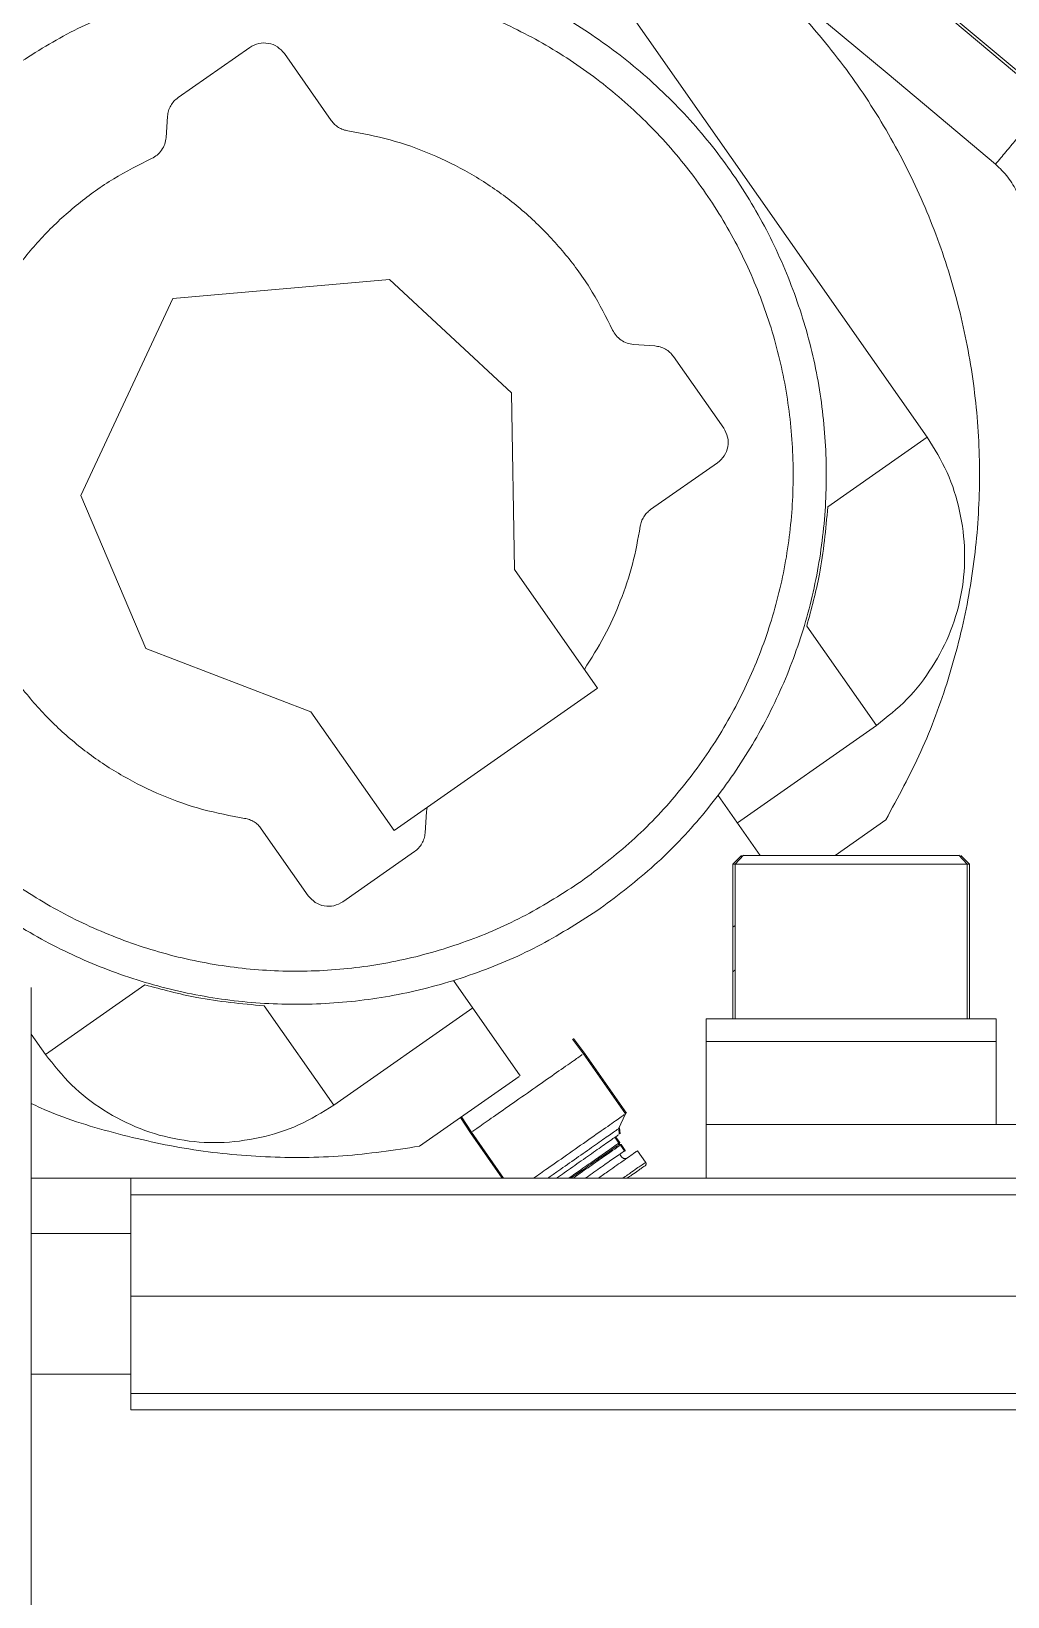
# Model space of a CAD drawing. Header units: millimetres. Extents: x 169 to 14583, y -399 to 10804.
# Drawn here: x 7089.3 to 7207.2, y 6507.2 to 6696.4 of the extents above; entities that cross this region are included whole.
import ezdxf

# ---------------------------------------------------------------- set-up
doc = ezdxf.new("R2010")
doc.units = ezdxf.units.MM
doc.header["$LTSCALE"] = 35

msp = doc.modelspace()

# ---------------------------------------------------------------- linework, layer by layer
at = {"color": 7, "linetype": 'Continuous', "lineweight": 18}
for p, q in [((7140.734, 6748.29), (7208.912, 6691.081)), ((7215.907, 6684.797), (7166.523, 6726.235)), ((7192.607, 6691.294), (7160.095, 6718.575)), ((7197.467, 6647.313), (7151.58, 6712.846)), ((7115.66, 6694.408), (7107.002, 6688.346)), ((7125.505, 6685.577), (7119.838, 6693.671)), ((7197.132, 6687.497), (7192.607, 6691.294)), ((7105.73, 6686.098), (7105.549, 6683.508)), ((7205.707, 6680.303), (7197.132, 6687.497)), ((7132.547, 6666.386), (7106.366, 6664.095)), ((7147.246, 6652.678), (7132.547, 6666.386)), ((7106.366, 6664.095), (7095.259, 6640.276)), ((7164.579, 6658.346), (7161.99, 6658.527)), ((7172.889, 6648.416), (7166.827, 6657.074)), ((7147.619, 6631.332), (7147.246, 6652.678)), ((7197.467, 6647.313), (7185.461, 6638.907)), ((7164.059, 6638.57), (7172.153, 6644.238)), ((7095.259, 6640.276), (7103.112, 6621.775)), ((7157.656, 6616.996), (7147.619, 6631.332)), ((7182.921, 6624.501), (7191.327, 6612.495)), ((7103.112, 6621.775), (7123.044, 6614.124)), ((7133.082, 6599.789), (7157.656, 6616.996)), ((7123.044, 6614.124), (7133.082, 6599.789)), ((7174.535, 6600.737), (7191.327, 6612.495)), ((7137.008, 6602.086), (7137.088, 6602.594)), ((7177.293, 6596.797), (7172.216, 6604.049)), ((7136.827, 6599.497), (7137.008, 6602.086)), ((7186.342, 6596.797), (7192.451, 6601.074)), ((7117.052, 6600.017), (7122.719, 6591.923)), ((7126.898, 6591.186), (7135.555, 6597.248)), ((7175.029, 6596.797), (7173.979, 6595.747)), ((7173.979, 6595.747), (7173.979, 6577.047)), ((7175.296, 6596.81), (7174.253, 6595.747)), ((7174.253, 6595.747), (7174.253, 6577.047)), ((7202.304, 6595.747), (7201.262, 6596.81)), ((7202.579, 6595.747), (7201.529, 6596.797)), ((7202.579, 6595.747), (7202.213, 6595.747)), ((7202.304, 6577.047), (7202.304, 6595.747)), ((7202.579, 6577.047), (7202.579, 6595.747)), ((7174.253, 6588.332), (7173.979, 6588.14)), ((7173.979, 6582.741), (7174.253, 6582.975)), ((7090.977, 6572.749), (7102.983, 6581.155)), ((7140.269, 6581.679), (7148.323, 6570.176)), ((7125.795, 6566.609), (7117.389, 6578.615)), ((7125.795, 6566.609), (7142.588, 6578.367)), ((7170.779, 6577.047), (7205.779, 6577.047)), ((7170.779, 6577.047), (7170.779, 6574.297)), ((7205.779, 6577.047), (7205.779, 6574.297)), ((7089.279, 6575.174), (7090.977, 6572.749)), ((7155.941, 6572.814), (7154.619, 6574.584)), ((7156.061, 6572.899), (7154.738, 6574.668)), ((7170.779, 6574.297), (7205.779, 6574.297)), ((7170.779, 6574.297), (7170.779, 6564.297)), ((7205.779, 6574.297), (7205.779, 6564.297)), ((7161.022, 6565.558), (7155.941, 6572.814)), ((7161.142, 6565.642), (7156.061, 6572.899)), ((7136.143, 6561.647), (7148.18, 6570.076)), ((7141.089, 6565.111), (7142.299, 6563.262)), ((7141.209, 6565.194), (7142.42, 6563.347)), ((7160.201, 6563.775), (7161.01, 6565.55)), ((7142.299, 6563.262), (7146.126, 6557.797)), ((7142.42, 6563.347), (7146.306, 6557.797)), ((7160.28, 6563.105), (7160.215, 6563.792)), ((7160.371, 6563.169), (7160.311, 6563.859)), ((7170.779, 6564.297), (7232.279, 6564.297)), ((7170.779, 6557.797), (7170.779, 6564.297)), ((7160.237, 6562.037), (7159.749, 6562.733)), ((7160.326, 6562.1), (7159.839, 6562.796)), ((7160.41, 6561.791), (7160.16, 6561.802)), ((7160.169, 6561.806), (7160.245, 6562.043)), ((7160.248, 6561.862), (7160.326, 6562.1)), ((7160.907, 6561.097), (7160.417, 6561.797)), ((7160.986, 6561.158), (7160.498, 6561.854)), ((7160.939, 6561.003), (7160.963, 6561.142)), ((7160.961, 6561.019), (7160.986, 6561.158)), ((7163.46, 6559.716), (7162.485, 6561.109)), ((7160.56, 6560.371), (7160.388, 6560.617)), ((7089.279, 6557.797), (7101.279, 6557.797)), ((7231.279, 6557.797), (7101.279, 6557.797)), ((7231.279, 6555.797), (7101.279, 6555.797)), ((7101.279, 6543.542), (7232.502, 6543.542)), ((7089.279, 6534.104), (7101.279, 6534.104)), ((7101.279, 6534.104), (7101.279, 6529.797)), ((7101.279, 6531.797), (7231.279, 6531.797)), ((7101.279, 6529.797), (7231.279, 6529.797))]:
    msp.add_line(p, q, dxfattribs=at)
at = {"color": 7, "linetype": 'Continuous', "lineweight": 18, "flags": 128}
msp.add_lwpolyline([(7160.498, 6561.854), (7160.358, 6561.859), (7160.248, 6561.862)], dxfattribs=at)
at = {"color": 7, "linetype": 'Continuous', "lineweight": 18}
for points, knots in [([(7192.451, 6601.074), (7193.933, 6603.804), (7196.901, 6609.271), (7200.145, 6618.037), (7202.45, 6627.08), (7203.699, 6636.335), (7203.903, 6645.669), (7203.054, 6654.967), (7201.159, 6664.11), (7198.246, 6672.981), (7194.354, 6681.468), (7189.526, 6689.459), (7183.829, 6696.857), (7177.336, 6703.567), (7170.125, 6709.498), (7162.293, 6714.581), (7153.938, 6718.749), (7145.165, 6721.945), (7136.088, 6724.134), (7126.823, 6725.287), (7117.486, 6725.384), (7108.199, 6724.43), (7099.077, 6722.437), (7090.239, 6719.423), (7081.797, 6715.435), (7073.858, 6710.522), (7066.525, 6704.741), (7059.89, 6698.173), (7054.036, 6690.899), (7049.042, 6683.009), (7044.973, 6674.607), (7041.851, 6665.801), (7039.841, 6656.699), (7038.874, 6649.942), (7038.905, 6646.256), (7038.909, 6645.683)], [0, 0, 0, 0, 0.0310418, 0.0621669, 0.0932094, 0.1242498, 0.1553761, 0.1864188, 0.2174591, 0.2485854, 0.2796281, 0.3106685, 0.3417948, 0.3728375, 0.4038779, 0.4350042, 0.4660469, 0.4970873, 0.5282136, 0.5592563, 0.5902967, 0.621423, 0.6524657, 0.683506, 0.7146323, 0.745675, 0.7767154, 0.8078417, 0.8388844, 0.8699248, 0.9010511, 0.9320938, 0.9631342, 0.9942605, 1, 1, 1, 1]), ([(7157.988, 6590.371), (7160.211, 6592.058), (7164.667, 6595.437), (7170.436, 6601.553), (7175.413, 6608.308), (7179.446, 6615.674), (7182.489, 6623.497), (7184.487, 6631.651), (7185.398, 6639.997), (7185.215, 6648.391), (7183.941, 6656.689), (7181.589, 6664.748), (7178.208, 6672.432), (7173.855, 6679.611), (7168.598, 6686.157), (7162.534, 6691.962), (7155.765, 6696.929), (7148.403, 6700.965), (7140.579, 6704.007), (7132.424, 6706.006), (7124.078, 6706.917), (7115.686, 6706.733), (7107.385, 6705.462), (7099.335, 6703.097), (7091.615, 6699.767), (7086.916, 6696.736), (7084.57, 6695.223)], [0, 0, 0, 0, 0.0416163, 0.0833819, 0.125, 0.1666139, 0.2083815, 0.25, 0.2916139, 0.3333815, 0.3749999, 0.4166139, 0.4583815, 0.4999999, 0.5416138, 0.5833814, 0.6249999, 0.6666138, 0.7083814, 0.7499999, 0.7916138, 0.8333814, 0.8749999, 0.9166132, 0.958379, 1, 1, 1, 1]), ([(7155.693, 6593.648), (7157.778, 6595.229), (7161.955, 6598.397), (7167.364, 6604.131), (7172.029, 6610.464), (7175.81, 6617.369), (7178.663, 6624.703), (7180.537, 6632.348), (7181.391, 6640.172), (7181.219, 6648.041), (7180.025, 6655.82), (7177.82, 6663.376), (7174.65, 6670.58), (7170.569, 6677.31), (7165.641, 6683.447), (7159.955, 6688.89), (7153.609, 6693.546), (7146.708, 6697.329), (7139.372, 6700.182), (7131.728, 6702.055), (7123.903, 6702.91), (7116.035, 6702.737), (7108.253, 6701.546), (7100.707, 6699.328), (7093.469, 6696.207), (7089.063, 6693.365), (7086.864, 6691.946)], [0, 0, 0, 0, 0.0416162, 0.083382, 0.125, 0.1666137, 0.2083816, 0.25, 0.2916137, 0.3333816, 0.3749999, 0.4166137, 0.4583816, 0.4999999, 0.5416137, 0.5833815, 0.6249999, 0.6666137, 0.7083815, 0.7499999, 0.7916136, 0.8333815, 0.8749999, 0.916613, 0.9583788, 1, 1, 1, 1]), ([(7119.838, 6693.671), (7119.575, 6693.966), (7119.048, 6694.556), (7117.914, 6694.976), (7116.704, 6694.97), (7116.008, 6694.595), (7115.66, 6694.408)], [0, 0, 0, 0, 0.24998, 0.4999797, 0.7497887, 1, 1, 1, 1]), ([(7107.002, 6688.346), (7106.829, 6688.208), (7106.481, 6687.929), (7106.098, 6687.375), (7105.819, 6686.761), (7105.76, 6686.318), (7105.73, 6686.098)], [0, 0, 0, 0, 0.2479291, 0.4991169, 0.7510488, 1, 1, 1, 1]), ([(7127.517, 6684.331), (7127.32, 6684.373), (7126.923, 6684.456), (7126.377, 6684.734), (7125.883, 6685.099), (7125.631, 6685.418), (7125.505, 6685.577)], [0, 0, 0, 0, 0.24812598, 0.4990134, 0.75072661, 1, 1, 1, 1]), ([(7159.471, 6660.271), (7158.693, 6661.822), (7157.135, 6664.929), (7154.081, 6669.176), (7150.575, 6673.046), (7146.607, 6676.434), (7142.253, 6679.312), (7137.566, 6681.612), (7132.64, 6683.373), (7129.223, 6684.012), (7127.517, 6684.331)], [0, 0, 0, 0, 0.1247404, 0.2499986, 0.3752386, 0.4999989, 0.6247346, 0.7499755, 0.875221, 1, 1, 1, 1]), ([(7105.549, 6683.508), (7105.51, 6683.245), (7105.432, 6682.713), (7105.04, 6681.999), (7104.509, 6681.38), (7104.038, 6681.119), (7103.804, 6680.989)], [0, 0, 0, 0, 0.24740872, 0.49942153, 0.75187418, 1, 1, 1, 1]), ([(7103.804, 6680.989), (7102.254, 6680.212), (7099.147, 6678.653), (7094.9, 6675.599), (7091.03, 6672.093), (7087.642, 6668.125), (7084.764, 6663.772), (7082.464, 6659.085), (7080.703, 6654.159), (7080.064, 6650.741), (7079.745, 6649.036)], [0, 0, 0, 0, 0.1247404, 0.2499986, 0.3752386, 0.4999989, 0.6247346, 0.7499755, 0.875221, 1, 1, 1, 1]), ([(7205.707, 6680.303), (7206.232, 6679.798), (7207.284, 6678.79), (7208.388, 6676.89), (7209.134, 6674.823), (7209.23, 6673.369), (7209.279, 6672.642)], [0, 0, 0, 0, 0.24992745, 0.5, 0.75007255, 1, 1, 1, 1]), ([(7161.99, 6658.527), (7161.726, 6658.566), (7161.195, 6658.644), (7160.48, 6659.035), (7159.861, 6659.567), (7159.6, 6660.038), (7159.471, 6660.271)], [0, 0, 0, 0, 0.2474087, 0.4994215, 0.7518742, 1, 1, 1, 1]), ([(7166.827, 6657.074), (7166.689, 6657.246), (7166.411, 6657.594), (7165.857, 6657.977), (7165.242, 6658.257), (7164.799, 6658.316), (7164.579, 6658.346)], [0, 0, 0, 0, 0.2479291, 0.4991169, 0.7510488, 1, 1, 1, 1]), ([(7172.153, 6644.238), (7172.448, 6644.501), (7173.037, 6645.027), (7173.457, 6646.161), (7173.452, 6647.371), (7173.077, 6648.068), (7172.889, 6648.416)], [0, 0, 0, 0, 0.24998, 0.4999797, 0.7497887, 1, 1, 1, 1]), ([(7191.327, 6612.495), (7192.606, 6613.504), (7195.179, 6615.534), (7198.174, 6619.482), (7200.441, 6623.863), (7201.765, 6628.605), (7202.143, 6633.513), (7201.512, 6638.405), (7200.048, 6643.14), (7198.324, 6645.928), (7197.467, 6647.313)], [0, 0, 0, 0, 0.1242246, 0.2500096, 0.3757442, 0.499997, 0.6241979, 0.7499627, 0.8757224, 1, 1, 1, 1]), ([(7162.813, 6636.558), (7162.854, 6636.756), (7162.938, 6637.153), (7163.216, 6637.698), (7163.58, 6638.192), (7163.9, 6638.445), (7164.059, 6638.57)], [0, 0, 0, 0, 0.248126, 0.4990134, 0.7507266, 1, 1, 1, 1]), ([(7185.461, 6638.907), (7185.207, 6636.178), (7184.755, 6631.303), (7183.481, 6626.58), (7182.921, 6624.501)], [0, 0, 0, 0, 0.5599359, 1, 1, 1, 1]), ([(7156.067, 6619.265), (7156.899, 6620.583), (7158.564, 6623.223), (7160.472, 6627.508), (7161.971, 6631.954), (7162.532, 6635.025), (7162.813, 6636.558)], [0, 0, 0, 0, 0.2495649, 0.4999333, 0.7503423, 1, 1, 1, 1]), ([(7083.086, 6625.323), (7083.864, 6623.772), (7085.423, 6620.665), (7088.477, 6616.418), (7091.983, 6612.549), (7095.951, 6609.16), (7100.304, 6606.283), (7104.991, 6603.983), (7109.917, 6602.221), (7113.335, 6601.582), (7115.04, 6601.263)], [0, 0, 0, 0, 0.1247404, 0.2499986, 0.3752386, 0.4999989, 0.6247346, 0.7499755, 0.875221, 1, 1, 1, 1]), ([(7068.279, 6614.73), (7069.506, 6612.578), (7072.03, 6608.152), (7076.929, 6602.154), (7082.599, 6596.703), (7088.949, 6592.049), (7095.849, 6588.265), (7103.185, 6585.412), (7110.83, 6583.539), (7118.654, 6582.685), (7126.522, 6582.857), (7134.304, 6584.048), (7141.85, 6586.266), (7149.088, 6589.388), (7153.494, 6592.23), (7155.693, 6593.648)], [0, 0, 0, 0, 0.0730749, 0.1502206, 0.2276519, 0.3048061, 0.3819518, 0.4593831, 0.5365373, 0.6136829, 0.6911143, 0.7682685, 0.8454131, 0.9228406, 1, 1, 1, 1]), ([(7068.279, 6607.035), (7068.468, 6606.718), (7070.087, 6604.008), (7074.016, 6599.473), (7080.008, 6593.622), (7086.797, 6588.668), (7094.153, 6584.629), (7101.979, 6581.587), (7110.133, 6579.589), (7118.479, 6578.677), (7126.872, 6578.861), (7135.172, 6580.132), (7143.222, 6582.497), (7150.942, 6585.827), (7155.642, 6588.858), (7157.988, 6590.371)], [0, 0, 0, 0, 0.0109016, 0.0932221, 0.1758466, 0.2581761, 0.3404966, 0.4231211, 0.5054506, 0.5877711, 0.6703957, 0.7527252, 0.8350446, 0.9176654, 1, 1, 1, 1]), ([(7115.04, 6601.263), (7115.237, 6601.222), (7115.634, 6601.138), (7116.18, 6600.86), (7116.674, 6600.495), (7116.926, 6600.176), (7117.052, 6600.017)], [0, 0, 0, 0, 0.248126, 0.4990134, 0.7507266, 1, 1, 1, 1]), ([(7135.555, 6597.248), (7135.728, 6597.387), (7136.076, 6597.665), (7136.459, 6598.219), (7136.738, 6598.833), (7136.798, 6599.276), (7136.827, 6599.497)], [0, 0, 0, 0, 0.2479291, 0.4991169, 0.7510488, 1, 1, 1, 1]), ([(7173.979, 6595.747), (7174.073, 6595.747), (7174.263, 6595.747), (7175.764, 6595.747), (7178.048, 6595.747), (7181.047, 6595.747), (7184.535, 6595.747), (7188.278, 6595.747), (7192.023, 6595.747), (7195.507, 6595.747), (7198.519, 6595.747), (7200.757, 6595.747), (7202.012, 6595.747), (7202.18, 6595.747), (7202.213, 6595.747)], [0, 0, 0, 0, 0.0888868, 0.1777736, 0.2666603, 0.3555471, 0.4444339, 0.5333207, 0.6222075, 0.7110942, 0.799981, 0.8888678, 0.9777546, 1, 1, 1, 1]), ([(7175.287, 6596.797), (7175.508, 6596.797), (7175.95, 6596.797), (7177.2, 6596.797), (7178.848, 6596.797), (7180.867, 6596.797), (7183.18, 6596.797), (7185.681, 6596.797), (7188.278, 6596.797), (7190.876, 6596.797), (7193.376, 6596.797), (7195.69, 6596.797), (7197.709, 6596.797), (7199.358, 6596.797), (7200.607, 6596.797), (7201.05, 6596.797), (7201.271, 6596.797)], [0, 0, 0, 0, 0.0714166, 0.1431899, 0.2142775, 0.2853359, 0.3571367, 0.4289089, 0.4999975, 0.571056, 0.6428568, 0.714629, 0.7857176, 0.8567784, 0.9285538, 1, 1, 1, 1]), ([(7122.719, 6591.923), (7122.983, 6591.628), (7123.509, 6591.038), (7124.643, 6590.618), (7125.853, 6590.624), (7126.549, 6590.999), (7126.898, 6591.186)], [0, 0, 0, 0, 0.24998, 0.4999797, 0.7497887, 1, 1, 1, 1]), ([(7089.279, 6580.847), (7089.279, 6580.766), (7089.279, 6580.602), (7089.279, 6579.278), (7089.279, 6577.193), (7089.279, 6574.275), (7089.279, 6570.577), (7089.279, 6566.121), (7089.279, 6560.968), (7089.279, 6555.158), (7089.279, 6548.748), (7089.279, 6541.791), (7089.279, 6534.367), (7089.279, 6526.547), (7089.279, 6518.401), (7089.279, 6510.002), (7089.279, 6501.438), (7089.279, 6492.797), (7089.279, 6484.157), (7089.279, 6475.593), (7089.279, 6467.193), (7089.279, 6459.048), (7089.279, 6451.227), (7089.279, 6443.804), (7089.279, 6436.846), (7089.279, 6430.437), (7089.279, 6424.624), (7089.279, 6419.485), (7089.279, 6415.069), (7089.279, 6412.782), (7089.279, 6411.676)], [0, 0, 0, 0, 0.0357477, 0.0715864, 0.1074212, 0.143171, 0.1789167, 0.2147564, 0.2505921, 0.2863419, 0.3220877, 0.3579274, 0.3937631, 0.4295129, 0.4652587, 0.5010984, 0.536934, 0.5726839, 0.6084296, 0.6442693, 0.680105, 0.7158548, 0.7516006, 0.7874403, 0.823276, 0.8590258, 0.8947716, 0.9306113, 0.9664469, 1, 1, 1, 1]), ([(7117.389, 6578.615), (7114.659, 6578.868), (7109.785, 6579.321), (7105.061, 6580.595), (7102.983, 6581.155)], [0, 0, 0, 0, 0.5599359, 1, 1, 1, 1]), ([(7090.977, 6572.749), (7091.985, 6571.47), (7094.015, 6568.897), (7097.963, 6565.901), (7102.344, 6563.634), (7107.086, 6562.311), (7111.995, 6561.932), (7116.887, 6562.563), (7121.622, 6564.028), (7124.409, 6565.752), (7125.795, 6566.609)], [0, 0, 0, 0, 0.1242246, 0.2500096, 0.3757442, 0.499997, 0.6241979, 0.7499627, 0.8757224, 1, 1, 1, 1]), ([(7155.811, 6572.723), (7155.746, 6572.678), (7155.556, 6572.545), (7154.14, 6571.553), (7151.89, 6569.978), (7149.18, 6568.08), (7146.47, 6566.183), (7144.22, 6564.608), (7142.804, 6563.616), (7142.615, 6563.483), (7142.549, 6563.437)], [0, 0, 0, 0, 0.0741911, 0.2161275, 0.358064, 0.5000004, 0.6419369, 0.7838733, 0.9258098, 1, 1, 1, 1]), ([(7089.279, 6566.822), (7089.644, 6566.647), (7092.817, 6565.13), (7099.188, 6563.196), (7108.278, 6561.129), (7117.573, 6560.223), (7126.918, 6560.267), (7133.071, 6561.188), (7136.143, 6561.647)], [0, 0, 0, 0, 0.0254208, 0.220654, 0.4153629, 0.610055, 0.8052791, 1, 1, 1, 1]), ([(7160.892, 6565.467), (7160.827, 6565.421), (7160.637, 6565.289), (7159.222, 6564.298), (7156.968, 6562.72), (7154.272, 6560.832), (7151.735, 6559.055), (7150.479, 6558.176), (7149.938, 6557.797)], [0, 0, 0, 0, 0.0990018, 0.2884078, 0.4778138, 0.6672198, 0.8566258, 1, 1, 1, 1]), ([(7160.102, 6563.713), (7160.052, 6563.678), (7159.901, 6563.572), (7158.779, 6562.787), (7156.983, 6561.529), (7154.837, 6560.026), (7152.916, 6558.681), (7151.998, 6558.039), (7151.653, 6557.797)], [0, 0, 0, 0, 0.0979798, 0.2939412, 0.4899027, 0.6858642, 0.8818257, 1, 1, 1, 1]), ([(7160.18, 6563.035), (7160.13, 6563), (7159.984, 6562.898), (7158.923, 6562.155), (7157.21, 6560.956), (7155.188, 6559.54), (7153.565, 6558.403), (7152.856, 6557.907), (7152.699, 6557.797)], [0, 0, 0, 0, 0.1087268, 0.3167268, 0.5247207, 0.7327208, 0.9407148, 1, 1, 1, 1]), ([(7160.157, 6561.981), (7160.112, 6561.95), (7159.984, 6561.86), (7159.022, 6561.186), (7157.5, 6560.121), (7155.75, 6558.895), (7154.67, 6558.139), (7154.181, 6557.797)], [0, 0, 0, 0, 0.1201645, 0.3501227, 0.5800808, 0.810039, 1, 1, 1, 1]), ([(7160.077, 6561.742), (7160.036, 6561.713), (7159.912, 6561.627), (7158.989, 6560.98), (7157.522, 6559.953), (7155.875, 6558.8), (7154.873, 6558.099), (7154.443, 6557.797)], [0, 0, 0, 0, 0.1175274, 0.3525827, 0.5876379, 0.8226932, 1, 1, 1, 1]), ([(7160.321, 6561.73), (7160.278, 6561.7), (7160.15, 6561.61), (7159.193, 6560.94), (7157.673, 6559.876), (7156.042, 6558.734), (7155.077, 6558.058), (7154.704, 6557.797)], [0, 0, 0, 0, 0.1210757, 0.3632276, 0.6053795, 0.8475313, 1, 1, 1, 1]), ([(7160.816, 6561.039), (7160.772, 6561.008), (7160.644, 6560.918), (7159.68, 6560.244), (7158.163, 6559.181), (7156.868, 6558.275), (7156.23, 6557.828), (7156.186, 6557.797)], [0, 0, 0, 0, 0.1453618, 0.4234616, 0.7015614, 0.9796612, 1, 1, 1, 1]), ([(7162.485, 6561.109), (7162.401, 6561.05), (7162.231, 6560.931), (7160.919, 6560.012), (7159.335, 6558.903), (7158.177, 6558.093), (7157.755, 6557.797)], [0, 0, 0, 0, 0.27982766, 0.55965531, 0.83948297, 1, 1, 1, 1]), ([(7163.46, 6559.716), (7163.371, 6559.654), (7163.194, 6559.53), (7162.114, 6558.774), (7161.097, 6558.062), (7160.719, 6557.797)], [0, 0, 0, 0, 0.38583462, 0.77166924, 1, 1, 1, 1]), ([(7163.387, 6559.299), (7163.297, 6559.236), (7163.117, 6559.11), (7162.231, 6558.49), (7161.435, 6557.932), (7161.242, 6557.797)], [0, 0, 0, 0, 0.4306661, 0.8620386, 1, 1, 1, 1]), ([(7101.279, 6557.797), (7101.279, 6557.713), (7101.279, 6557.545), (7101.279, 6556.159), (7101.279, 6554.107), (7101.279, 6552.105), (7101.279, 6551.109)], [0, 0, 0, 0, 0.2486, 0.4999499, 0.7513234, 1, 1, 1, 1]), ([(7101.279, 6551.109), (7099.253, 6551.108), (7095.253, 6551.106), (7091.253, 6551.113), (7089.279, 6551.116)], [0, 0, 0, 0, 0.5063697, 1, 1, 1, 1]), ([(7101.279, 6551.109), (7101.279, 6549.916), (7101.279, 6547.517), (7101.279, 6543.276), (7101.279, 6538.773), (7101.279, 6535.655), (7101.279, 6534.104)], [0, 0, 0, 0, 0.2486027, 0.4999498, 0.7513206, 1, 1, 1, 1])]:
    msp.add_open_spline(points, degree=3, knots=knots, dxfattribs=at)
for points in [[(7212.134, 6687.963), (7212.11, 6687.934), (7212.063, 6687.877), (7211.68, 6687.422), (7211.086, 6686.714), (7210.281, 6685.754), (7209.301, 6684.586), (7208.182, 6683.253), (7206.969, 6681.807), (7206.127, 6680.804), (7205.707, 6680.303)], [(7161.256, 6560.249), (7161.198, 6560.217), (7161.082, 6560.154), (7160.881, 6560.154), (7160.691, 6560.223), (7160.604, 6560.322), (7160.56, 6560.371)], [(7163.387, 6559.299), (7163.416, 6559.325), (7163.475, 6559.377), (7163.517, 6559.491), (7163.517, 6559.612), (7163.479, 6559.682), (7163.46, 6559.716)]]:
    msp.add_open_spline(points, degree=3, dxfattribs=at)

doc.saveas('drawing.dxf')
